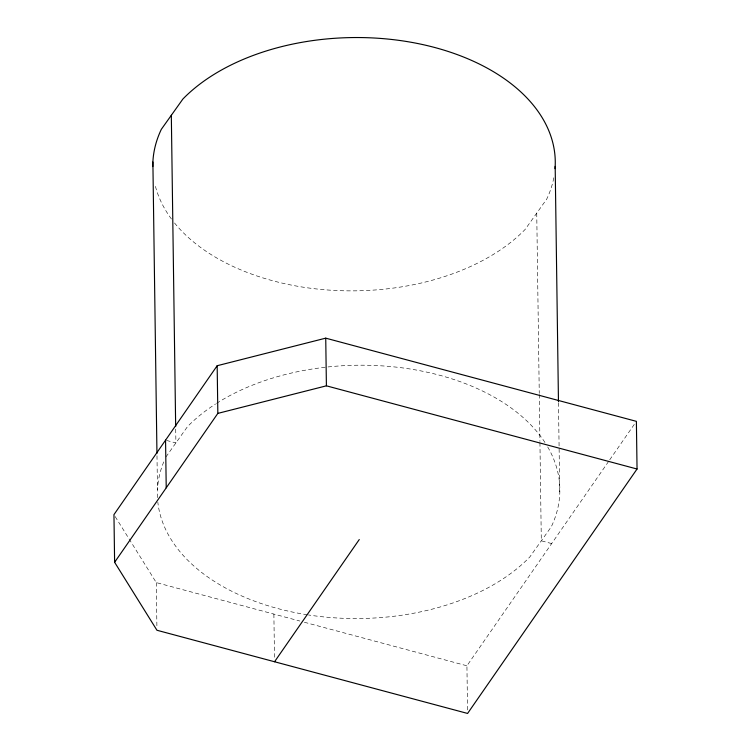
<?xml version="1.0" encoding="UTF-8"?>
<svg xmlns="http://www.w3.org/2000/svg" width="751" height="751" viewBox="0 0 751 751"><rect width="100%" height="100%" fill="white"/><g stroke="black" fill="none" stroke-linecap="round" stroke-linejoin="round"><path stroke-width="0.56" stroke-dasharray="3.75 2.82" d="M467.544 709.967L466.925 665.79L609.033 460.814M609.699 459.847L635.712 422.315M165.905 456.983L187.487 426.652A201.249 126.656 -0.8 0 1 215.528 404.01M166.591 440.452L175.903 442.94L175.687 427.732M551.656 543.574L541.311 540.804L539.941 442.499M115.175 516.585L156.283 582.598L299.846 621.039M304.362 622.25L466.925 665.79M558.481 402.771L559.748 494.055M536.74 213.134L539.256 393.346M539.274 394.519L539.922 441.335M273.88 614.093L274.509 659.425M156.987 455.754L157.457 489.69M156.283 582.598L156.903 626.775M547.695 446.92A201.249 126.656 -0.8 0 1 551.309 526.761L529.727 557.082A201.249 126.656 -0.8 0 1 308.436 614.956M307.309 614.778A201.249 126.656 -0.8 0 1 157.841 502.231M157.475 497.66A201.249 126.656 -0.8 0 1 164.422 460.269M216.56 403.353A201.249 126.656 -0.8 0 1 545.245 442.93M553.806 177.762A201.249 126.656 -0.8 0 1 546.728 199.09L525.146 229.421A201.249 126.656 -0.8 0 1 345.347 290.815A201.249 126.656 -0.8 0 1 174.42 222.84M171.463 219.02A201.249 126.656 -0.8 0 1 154.79 183.695"/><path stroke-width="1.13" d="M217.17 365.728L113.955 514.613L114.612 562.274L156.95 630.258L467.591 713.45L637.045 469.018L636.388 421.349L325.737 338.157L217.17 365.728L217.837 413.388L114.612 562.274M274.547 661.753L359.269 539.528M217.837 413.388L326.403 385.826L637.045 469.018M555.177 166.384L558.462 401.607M325.737 338.157L326.403 385.826M171.322 115.269L175.668 426.559M165.558 440.17L166.224 487.831M152.885 162.019L156.95 453.416M555.036 168.646A201.249 126.656 -0.8 0 0 413.763 42.751A201.249 126.656 -0.8 0 0 182.915 98.991L161.334 129.313A201.249 126.656 -0.8 0 0 152.791 166.562"/></g></svg>
